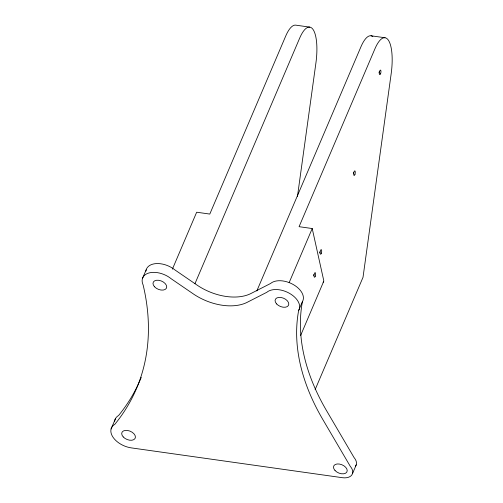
<?xml version="1.0" encoding="UTF-8"?>
<svg xmlns="http://www.w3.org/2000/svg" width="503" height="503" viewBox="0 0 503 503"><rect width="100%" height="100%" fill="white"/><g stroke="black" fill="none" stroke-linecap="round" stroke-linejoin="round"><path stroke-width="0.75" d="M297.43 196.654L315.915 62.982A34.959 11.104 -82 0 0 313.212 29.715A34.959 11.104 -82 0 0 299.65 38.184L194.938 283.742M142.418 278.624L146.178 269.815M172.384 269.162L196.667 212.216L209.795 214.071L285.647 36.21A34.959 11.104 -82 0 1 295.758 25.15L309.766 27.131M111.088 428.946L115.621 418.326M256.826 290.948L360.921 46.842A34.959 11.104 -82 0 1 372.861 36.568M289.156 282.598L312.212 228.538L299.078 226.683L374.93 48.816A34.959 11.104 -82 0 1 388.492 40.347A34.959 11.104 -82 0 1 391.189 73.614L363.021 277.304L315.111 389.668M298.65 310.502A18.642 11.431 23.1 0 0 289.533 293.362A18.642 11.431 23.1 0 0 266.791 292.312L247.772 302.02A44.264 27.131 23.1 0 1 194.089 294.437L171.278 278.825A18.642 11.431 23.1 0 0 149.781 272.764A18.642 11.431 23.1 0 0 143.129 284.981A387.172 237.309 23.1 0 1 114.854 424.287A18.642 11.431 23.1 0 0 113.188 437.478A18.642 11.431 23.1 0 0 131.352 447.89L342.304 477.687A13.047 7.998 23.1 0 0 350.277 466.325L322.851 419.565A294.745 180.659 23.1 0 1 298.65 310.502L302.41 301.693A18.642 11.431 23.1 0 0 293.293 284.553A18.642 11.431 23.1 0 0 270.545 283.503L251.525 293.211A44.264 27.131 23.1 0 1 197.842 285.629L175.038 270.017A18.642 11.431 23.1 0 0 156.685 263.566A18.642 11.431 23.1 0 0 145.92 271.136M300.631 335.463L323.68 281.403M352.477 473.694L356.231 464.885M371.038 35.782L385.04 37.763M312.212 228.538L323.706 280.366A4.659 2.855 23.1 0 1 323.133 282.24M302.41 301.693A294.745 180.659 23.1 0 0 326.604 410.756L354.037 457.516A13.047 7.998 23.1 0 1 355.602 466.105M141.242 377.382A387.172 237.309 23.1 0 1 118.614 415.478A18.642 11.431 23.1 0 0 114.621 421.457M379.18 71.841A2.333 0.742 -82 0 1 378.979 73.023M313.847 274.412A2.333 0.742 -82 0 1 313.646 275.594M353.534 172.24A2.333 0.742 -82 0 1 353.395 173.434M319.87 251.808A2.333 0.742 -82 0 1 319.612 252.946M354.948 174.422A2.333 0.742 -82 0 0 354.81 170.863A2.333 0.742 -82 0 0 353.684 174.227A2.333 0.742 -82 0 0 354.948 174.422M321.36 253.191A2.333 0.742 -82 0 0 321.222 249.633A2.333 0.742 -82 0 0 320.097 252.996A2.333 0.742 -82 0 0 321.36 253.191M380.626 73.627A2.333 0.742 -82 0 0 380.482 70.068A2.333 0.742 -82 0 0 379.356 73.432A2.333 0.742 -82 0 0 380.626 73.627M123.229 436.931A7.224 4.426 23.1 0 0 134.98 438.591A7.224 4.426 23.1 0 0 127.485 430.455A7.224 4.426 23.1 0 0 123.229 436.931M335.023 470.5A7.224 4.426 23.1 0 0 346.768 472.16A7.224 4.426 23.1 0 0 339.274 464.024A7.224 4.426 23.1 0 0 335.023 470.5M276.606 303.938A7.224 4.426 23.1 0 0 288.351 305.598A7.224 4.426 23.1 0 0 280.856 297.462A7.224 4.426 23.1 0 0 276.606 303.938M154.515 286.767A7.224 4.426 23.1 0 0 166.267 288.426A7.224 4.426 23.1 0 0 158.766 280.297A7.224 4.426 23.1 0 0 154.515 286.767M315.287 276.197A2.333 0.742 -82 0 0 315.148 272.639A2.333 0.742 -82 0 0 314.023 276.002A2.333 0.742 -82 0 0 315.287 276.197"/></g></svg>
